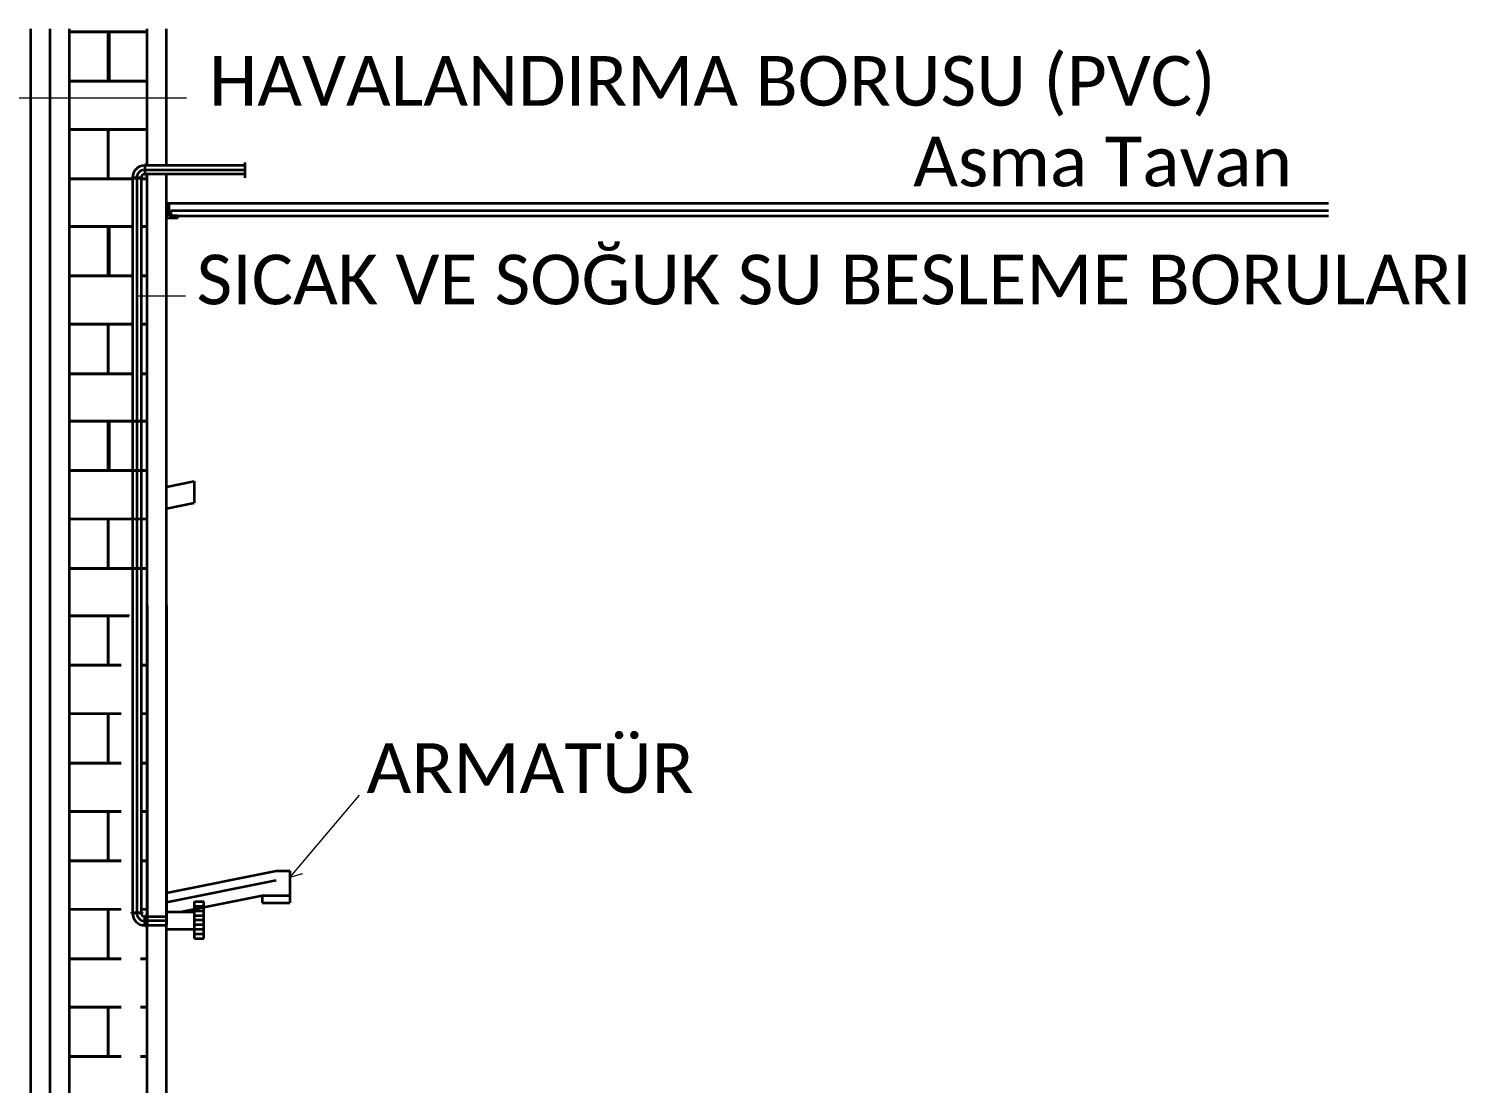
# Model space of a CAD drawing. Header units: centimetres. Extents: x 405464 to 563355, y 50011 to 66875.
# Drawn here: x 560052 to 560746, y 54400 to 54910 of the extents above; entities that cross this region are included whole.
import ezdxf

# ---------------------------------------------------------------- set-up
doc = ezdxf.new("R2010")
doc.units = ezdxf.units.CM
for name, color, linetype, lineweight in [('0-KRCN-SHT-DETAY-20', 41, 'Continuous', 20), ('0-KRCN-SHT-DETAY-25', 4, 'Continuous', 25), ('0-KRCN-SHT-DETAY-35', 141, 'Continuous', 35), ('0-KRCN-SHT-DETAY-YAZI', 71, 'Continuous', 35), ('0-KRCN-SHT-DETAY-ÇERÇEVE', 71, 'Continuous', 40)]:
    doc.layers.add(name, color=color, linetype=linetype, lineweight=lineweight)
doc.styles.add('KATMAN YAZI STİLİ', font='calibri.ttf')

# ---------------------------------------------------------------- blocks, each defined once
blk = doc.blocks.new('G$C76A7FA0D')
at = {"layer": '0-KRCN-SHT-DETAY-20'}
for p, q in [((299.4, -368.38, 108.46), (248.87, -368.38, 108.46)), ((287.43, -416.13, 108.46), (299.16, -416.13, 108.46)), ((341.13, -536.81, 108.46), (324.44, -556.61, 108.46)), ((324.44, -556.61, 108.46), (327.57, -555.69, 108.46))]:
    blk.add_line(p, q, dxfattribs=at)
at = {"layer": '0-KRCN-SHT-DETAY-25', "color": 22}
for p, q in [((271.2, -352.2, 108.46), (289.92, -352.2, 108.46)), ((271.2, -352.44, 108.46), (280.33, -352.44, 108.46)), ((280.33, -352.44, 108.46), (280.33, -364.14, 108.46)), ((280.56, -352.44, 108.46), (280.56, -364.14, 108.46)), ((280.8, -352.44, 108.46), (280.8, -364.14, 108.46)), ((280.8, -352.44, 108.46), (289.92, -352.44, 108.46)), ((271.2, -364.14, 108.46), (280.33, -364.14, 108.46)), ((271.2, -364.37, 108.46), (289.92, -364.37, 108.46)), ((280.8, -364.14, 108.46), (289.92, -364.14, 108.46)), ((271.2, -375.84, 108.46), (289.92, -375.84, 108.46)), ((271.2, -376.07, 108.46), (280.33, -376.07, 108.46)), ((280.33, -376.07, 108.46), (280.33, -387.77, 108.46)), ((280.56, -376.07, 108.46), (280.56, -387.77, 108.46)), ((280.56, -376.07, 108.46), (289.92, -376.07, 108.46)), ((271.2, -387.77, 108.46), (280.33, -387.77, 108.46)), ((271.2, -388.01, 108.46), (286.38, -388.01, 108.46)), ((280.56, -387.77, 108.46), (286.38, -387.77, 108.46)), ((288.49, -387.77, 108.46), (289.92, -387.77, 108.46)), ((288.49, -388.01, 108.46), (289.92, -388.01, 108.46)), ((271.2, -399.24, 108.46), (286.38, -399.24, 108.46)), ((271.2, -399.47, 108.46), (280.33, -399.47, 108.46)), ((280.33, -399.47, 108.46), (280.33, -411.17, 108.46)), ((280.56, -399.47, 108.46), (280.56, -411.17, 108.46)), ((280.8, -399.47, 108.46), (280.8, -411.17, 108.46)), ((280.8, -399.47, 108.46), (286.38, -399.47, 108.46)), ((288.49, -399.24, 108.46), (289.92, -399.24, 108.46)), ((288.49, -399.47, 108.46), (289.92, -399.47, 108.46)), ((271.2, -411.17, 108.46), (280.33, -411.17, 108.46)), ((271.2, -411.41, 108.46), (286.38, -411.41, 108.46)), ((280.8, -411.17, 108.46), (286.38, -411.17, 108.46)), ((288.49, -411.17, 108.46), (289.92, -411.17, 108.46)), ((288.49, -411.41, 108.46), (289.92, -411.41, 108.46)), ((271.2, -422.87, 108.46), (286.38, -422.87, 108.46)), ((271.2, -423.11, 108.46), (280.33, -423.11, 108.46)), ((280.33, -423.11, 108.46), (280.33, -434.81, 108.46)), ((280.56, -423.11, 108.46), (280.56, -434.81, 108.46)), ((280.56, -423.11, 108.46), (286.38, -423.11, 108.46)), ((288.49, -422.87, 108.46), (289.92, -422.87, 108.46)), ((288.49, -423.11, 108.46), (289.92, -423.11, 108.46)), ((271.2, -434.81, 108.46), (280.33, -434.81, 108.46)), ((271.2, -435.04, 108.46), (286.38, -435.04, 108.46)), ((280.56, -434.81, 108.46), (286.38, -434.81, 108.46)), ((288.49, -434.81, 108.46), (289.92, -434.81, 108.46)), ((288.49, -435.04, 108.46), (289.92, -435.04, 108.46)), ((271.2, -446.27, 108.46), (289.92, -446.27, 108.46)), ((271.2, -446.51, 108.46), (280.33, -446.51, 108.46)), ((280.33, -446.51, 108.46), (280.33, -458.21, 108.46)), ((280.56, -446.51, 108.46), (280.56, -458.21, 108.46)), ((280.8, -446.51, 108.46), (280.8, -458.21, 108.46)), ((280.8, -446.51, 108.46), (289.92, -446.51, 108.46)), ((271.2, -458.21, 108.46), (280.33, -458.21, 108.46)), ((280.8, -458.21, 108.46), (289.92, -458.21, 108.46)), ((271.2, -458.44, 108.46), (289.92, -458.44, 108.46)), ((271.2, -469.91, 108.46), (289.92, -469.91, 108.46)), ((271.2, -470.14, 108.46), (280.33, -470.14, 108.46)), ((280.33, -470.14, 108.46), (280.33, -481.84, 108.46)), ((280.56, -470.14, 108.46), (280.56, -481.84, 108.46)), ((280.56, -470.14, 108.46), (289.92, -470.14, 108.46)), ((271.2, -481.84, 108.46), (280.33, -481.84, 108.46)), ((271.2, -482.07, 108.46), (289.92, -482.07, 108.46)), ((280.56, -481.84, 108.46), (289.92, -481.84, 108.46)), ((271.2, -493.31, 108.46), (285.7, -493.31, 108.46)), ((271.2, -493.54, 108.46), (280.33, -493.54, 108.46)), ((280.33, -493.54, 108.46), (280.33, -505.24, 108.46)), ((280.56, -493.54, 108.46), (280.56, -505.24, 108.46)), ((280.56, -493.54, 108.46), (285.49, -493.54, 108.46)), ((271.2, -505.24, 108.46), (280.33, -505.24, 108.46)), ((271.2, -505.47, 108.46), (283.64, -505.47, 108.46)), ((280.56, -505.24, 108.46), (283.64, -505.24, 108.46)), ((288.29, -505.24, 108.46), (289.92, -505.24, 108.46)), ((288.29, -505.47, 108.46), (289.92, -505.47, 108.46)), ((271.2, -516.94, 108.46), (283.64, -516.94, 108.46)), ((271.2, -517.17, 108.46), (280.33, -517.17, 108.46)), ((280.33, -517.17, 108.46), (280.33, -528.87, 108.46)), ((280.56, -517.17, 108.46), (280.56, -528.87, 108.46)), ((280.56, -517.17, 108.46), (283.64, -517.17, 108.46)), ((288.29, -516.94, 108.46), (289.92, -516.94, 108.46)), ((288.29, -517.17, 108.46), (289.92, -517.17, 108.46)), ((271.2, -528.87, 108.46), (280.33, -528.87, 108.46)), ((271.2, -529.11, 108.46), (283.64, -529.11, 108.46)), ((280.56, -528.87, 108.46), (283.64, -528.87, 108.46)), ((288.29, -528.87, 108.46), (289.92, -528.87, 108.46)), ((288.29, -529.11, 108.46), (289.92, -529.11, 108.46)), ((271.2, -540.57, 108.46), (283.64, -540.57, 108.46)), ((271.2, -540.81, 108.46), (280.33, -540.81, 108.46)), ((280.33, -540.81, 108.46), (280.33, -552.51, 108.46)), ((280.56, -540.81, 108.46), (283.64, -540.81, 108.46)), ((280.56, -540.81, 108.46), (280.56, -552.51, 108.46)), ((288.29, -540.57, 108.46), (289.92, -540.57, 108.46)), ((288.29, -540.81, 108.46), (289.92, -540.81, 108.46)), ((271.2, -552.51, 108.46), (280.33, -552.51, 108.46)), ((271.2, -552.74, 108.46), (283.64, -552.74, 108.46)), ((280.56, -552.51, 108.46), (283.64, -552.51, 108.46)), ((288.29, -552.51, 108.46), (289.92, -552.51, 108.46)), ((288.29, -552.74, 108.46), (289.92, -552.74, 108.46)), ((271.2, -564.21, 108.46), (283.64, -564.21, 108.46)), ((271.2, -564.44, 108.46), (280.33, -564.44, 108.46)), ((280.33, -564.44, 108.46), (280.33, -576.14, 108.46)), ((280.56, -564.44, 108.46), (280.56, -576.14, 108.46)), ((280.56, -564.44, 108.46), (283.64, -564.44, 108.46)), ((288.29, -564.21, 108.46), (289.92, -564.21, 108.46)), ((288.29, -564.44, 108.46), (289.92, -564.44, 108.46)), ((271.2, -576.14, 108.46), (280.33, -576.14, 108.46)), ((280.56, -576.14, 108.46), (283.64, -576.14, 108.46)), ((288.29, -576.14, 108.46), (289.92, -576.14, 108.46)), ((271.2, -576.38, 108.46), (283.64, -576.38, 108.46)), ((288.29, -576.38, 108.46), (289.92, -576.38, 108.46)), ((271.2, -587.84, 108.46), (283.64, -587.84, 108.46)), ((271.2, -588.08, 108.46), (280.33, -588.08, 108.46)), ((280.33, -588.08, 108.46), (280.33, -599.78, 108.46)), ((280.56, -588.08, 108.46), (280.56, -599.78, 108.46)), ((280.56, -588.08, 108.46), (283.64, -588.08, 108.46)), ((288.29, -587.84, 108.46), (289.92, -587.84, 108.46)), ((288.29, -588.08, 108.46), (289.92, -588.08, 108.46)), ((271.2, -599.78, 108.46), (280.33, -599.78, 108.46)), ((271.2, -600.01, 108.46), (283.64, -600.01, 108.46)), ((280.56, -599.78, 108.46), (283.64, -599.78, 108.46)), ((288.29, -599.78, 108.46), (289.92, -599.78, 108.46)), ((288.29, -600.01, 108.46), (289.92, -600.01, 108.46))]:
    blk.add_line(p, q, dxfattribs=at)
at = {"layer": '0-KRCN-SHT-DETAY-25', "color": 7}
blk.add_line((294.6, -569.13, 108.46), (294.6, -564.97, 108.46), dxfattribs=at)
at = {"layer": '0-KRCN-SHT-DETAY-35', "color": 120}
for p, q in [((261.84, -713.03, 108.46), (261.84, -351.63, 108.46)), ((266.52, -713.03, 108.46), (266.52, -351.63, 108.46)), ((271.2, -713.03, 108.46), (271.2, -351.63, 108.46)), ((289.92, -384.67, 108.46), (289.92, -351.63, 108.46)), ((294.6, -384.67, 108.46), (294.6, -351.63, 108.46)), ((289.92, -566.11, 108.46), (289.92, -386.77, 108.46)), ((294.6, -566.11, 108.46), (294.6, -386.77, 108.46)), ((294.6, -393.89, 108.46), (294.6, -397.4, 108.46)), ((295.19, -393.89, 108.46), (294.6, -393.89, 108.46)), ((575.4, -393.89, 108.46), (295.19, -393.89, 108.46)), ((295.19, -393.89, 108.46), (295.19, -396.82, 108.46)), ((575.4, -395.65, 108.46), (295.61, -395.65, 108.46)), ((295.61, -395.65, 108.46), (295.61, -396.82, 108.46)), ((297.27, -397.4, 108.46), (294.6, -397.4, 108.46)), ((297.27, -396.82, 108.46), (295.19, -396.82, 108.46)), ((297.27, -396.82, 108.46), (575.4, -396.82, 108.46)), ((297.27, -396.82, 108.46), (297.27, -397.4, 108.46)), ((294.6, -462.26, 108.46), (301.31, -460.92, 108.46)), ((301.31, -460.92, 108.46), (301.31, -466.19, 108.46)), ((294.6, -467.53, 108.46), (301.31, -466.19, 108.46)), ((289.92, -491.02, 108.46), (289.92, -568.22, 108.46)), ((294.6, -490.91, 108.46), (294.6, -568.22, 108.46)), ((294.6, -694.79, 108.46), (294.6, -495.59, 108.46)), ((289.92, -694.79, 108.46), (289.92, -496.74, 108.46)), ((294.6, -560.38, 108.46), (321.07, -555.08, 108.46)), ((321.07, -555.08, 108.46), (324.44, -555.08, 108.46)), ((324.44, -555.08, 108.46), (324.44, -562.82, 108.46)), ((294.6, -562.65, 108.46), (321.07, -557.35, 108.46)), ((298, -564.97, 108.46), (317.7, -561.03, 108.46)), ((317.7, -561.03, 108.46), (317.7, -562.82, 108.46)), ((317.7, -561.03, 108.46), (324.44, -561.03, 108.46)), ((294.6, -564.97, 108.46), (301.4, -564.97, 108.46)), ((301.4, -562.44, 108.46), (303.65, -562.44, 108.46)), ((301.4, -571.43, 108.46), (301.4, -562.44, 108.46)), ((301.4, -563.56, 108.46), (303.65, -563.56, 108.46)), ((301.4, -564.69, 108.46), (303.65, -564.69, 108.46)), ((301.4, -569.13, 108.46), (301.4, -564.97, 108.46)), ((301.4, -565.81, 108.46), (303.65, -565.81, 108.46)), ((303.65, -571.43, 108.46), (303.65, -562.44, 108.46)), ((317.7, -562.82, 108.46), (324.44, -562.82, 108.46)), ((294.6, -569.13, 108.46), (301.4, -569.13, 108.46)), ((301.4, -566.93, 108.46), (303.65, -566.93, 108.46)), ((301.4, -568.06, 108.46), (303.65, -568.06, 108.46)), ((301.4, -569.18, 108.46), (303.65, -569.18, 108.46)), ((301.4, -570.3, 108.46), (303.65, -570.3, 108.46)), ((301.4, -571.43, 108.46), (303.65, -571.43, 108.46))]:
    blk.add_line(p, q, dxfattribs=at)
at = {"layer": '0-KRCN-SHT-DETAY-35', "color": 2}
for p, q in [((289.33, -384.43, 108.46), (289.33, -387.01, 108.46)), ((289.47, -384.43, 108.46), (289.33, -384.43, 108.46)), ((289.47, -387.01, 108.46), (289.47, -384.43, 108.46)), ((313.56, -384.67, 108.46), (289.47, -384.67, 108.46)), ((313.56, -383.91, 108.46), (313.56, -387.66, 108.46)), ((286.12, -387.62, 108.46), (286.12, -387.76, 108.46)), ((288.75, -387.62, 108.46), (286.12, -387.62, 108.46)), ((286.12, -387.76, 108.46), (288.75, -387.76, 108.46)), ((286.38, -387.76, 108.46), (286.38, -565.13, 108.46)), ((287.43, -387.76, 108.46), (287.43, -565.13, 108.46)), ((288.49, -387.76, 108.46), (288.49, -565.13, 108.46)), ((288.75, -387.76, 108.46), (288.75, -387.62, 108.46)), ((289.33, -387.01, 108.46), (289.47, -387.01, 108.46)), ((289.47, -385.72, 108.46), (313.56, -385.72, 108.46)), ((313.56, -386.77, 108.46), (289.47, -386.77, 108.46)), ((286.12, -565.13, 108.46), (288.75, -565.13, 108.46)), ((286.12, -565.27, 108.46), (286.12, -565.13, 108.46)), ((288.75, -565.27, 108.46), (286.12, -565.27, 108.46)), ((288.75, -565.13, 108.46), (288.75, -565.27, 108.46)), ((289.33, -568.46, 108.46), (289.33, -565.87, 108.46)), ((289.33, -565.87, 108.46), (289.47, -565.87, 108.46)), ((289.47, -568.46, 108.46), (289.33, -568.46, 108.46)), ((289.47, -565.87, 108.46), (289.47, -568.46, 108.46)), ((289.47, -566.11, 108.46), (294.6, -566.11, 108.46)), ((294.6, -567.17, 108.46), (289.47, -567.17, 108.46)), ((289.47, -568.22, 108.46), (294.6, -568.22, 108.46))]:
    blk.add_line(p, q, dxfattribs=at)
for centre, radius, start, end in [((289.33, -387.62, 108.46), 2.95, 90, 180), ((289.33, -387.62, 108.46), 1.9, 90, 180), ((289.33, -387.62, 108.46), 0.845, 90, 180), ((289.33, -565.27, 108.46), 2.95, 180, 270), ((289.33, -565.27, 108.46), 1.9, 180, 270), ((289.33, -565.27, 108.46), 0.845, 180, 270)]:
    blk.add_arc(centre, radius, start, end, dxfattribs=at)
at = {"layer": '0-KRCN-SHT-DETAY-YAZI', "style": 'KATMAN YAZI STİLİ'}
for s, p in [('HAVALANDIRMA BORUSU (PVC)', (304.88, -370.23, 108.46)), ('Asma Tavan', (475.03, -389.7, 108.46)), ('SICAK VE SOĞUK SU BESLEME BORULARI', (301.89, -418.22, 108.46)), ('ARMATÜR', (342.94, -536.24, 108.46))]:
    blk.add_text(s, height=12, dxfattribs=at).set_placement(p)
blk = doc.blocks.new('*U176')
at = {"layer": '0-KRCN-SHT-DETAY-ÇERÇEVE', "xscale": 2, "yscale": 2, "zscale": 2}
blk.add_blockref('G$C76A7FA0D', (0, 0), dxfattribs=at)

msp = doc.modelspace()

# ---------------------------------------------------------------- block references
at = {"layer": '0-KRCN-SHT-DETAY-ÇERÇEVE'}
msp.add_blockref('*U176', (559529.05, 55613.08), dxfattribs=at)

doc.saveas('drawing.dxf')
